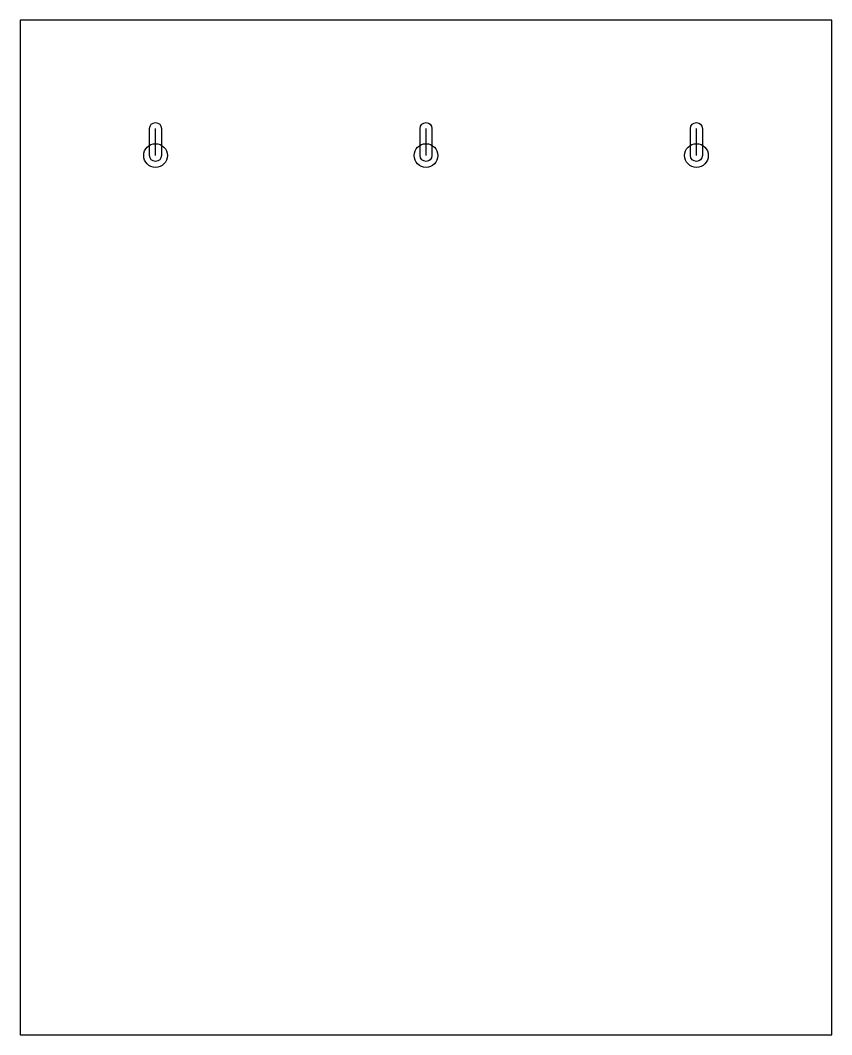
# Model space of a CAD drawing. Header units: inches. Extents: x 22 to 34, y -26 to -11.
import ezdxf

# ---------------------------------------------------------------- set-up
doc = ezdxf.new("R2010")
doc.units = ezdxf.units.IN
doc.layers.get('0').update_dxf_attribs({"linetype": 'CONTINUOUS'})

msp = doc.modelspace()

# ---------------------------------------------------------------- linework, layer by layer
for p, q in [((24, -13), (24, -12.6)), ((28, -13), (28, -12.6)), ((32, -13), (32, -12.6))]:
    msp.add_line(p, q)
msp.add_lwpolyline([(34, -11), (22, -11), (22, -26), (34, -26)], close=True)
for points in [[(24.087, -12.6), (24.087, -13, -1), (23.912, -13), (23.912, -12.6, -1)], [(28.088, -12.6), (28.088, -13, -1), (27.913, -13), (27.913, -12.6, -1)], [(32.087, -12.6), (32.087, -13, -1), (31.912, -13), (31.912, -12.6, -1)]]:
    msp.add_lwpolyline(points, format="xyb", close=True)
for centre in [(24, -13), (28, -13), (32, -13)]:
    msp.add_circle(centre, 0.175)

doc.saveas('drawing.dxf')
